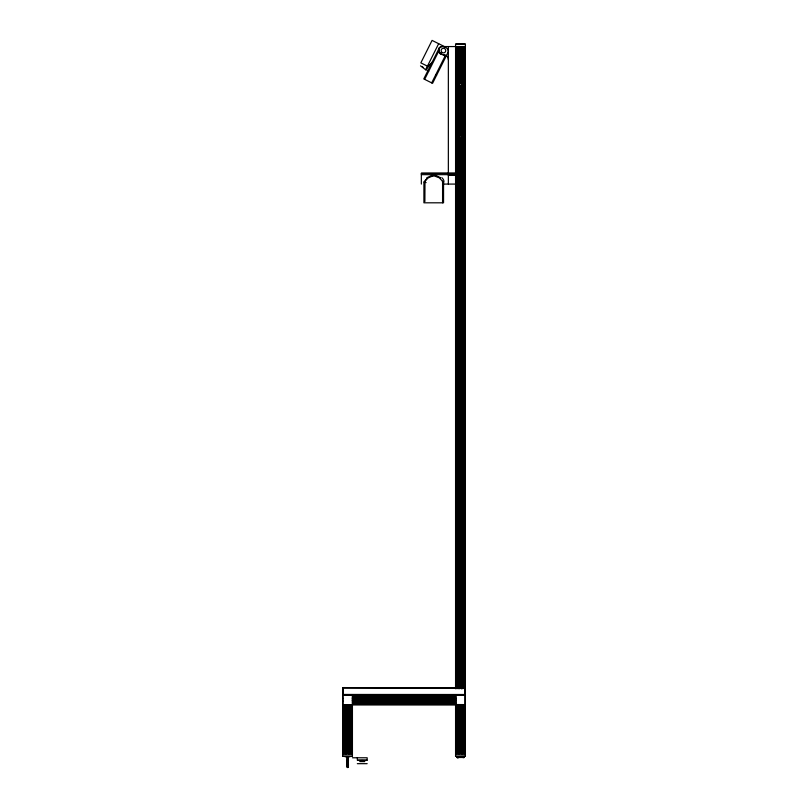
<?xml version="1.0" encoding="UTF-8"?>
<svg xmlns="http://www.w3.org/2000/svg" width="808" height="808" viewBox="0 0 808 808"><rect width="100%" height="100%" fill="white"/><g stroke="black" fill="none" stroke-linecap="round" stroke-linejoin="round"><path stroke-width="1.21" d="M342.602 694.466L343.046 687.588L465.347 688.032L465.347 694.506L342.642 694.456L343.097 694.951M343.097 694.92L343.097 687.618M464.853 694.92L464.863 687.618M343.036 704.505L343.036 695.133M455.752 698.96L455.702 695.042L465.267 695.042L465.267 704.596L455.823 704.546L455.752 698.96L352.278 698.89M424.887 201.586L424.988 181.406L427.907 178.023L432.28 176.154M442.562 182.154L442.41 181.194M351.884 711.03L352.278 704.727M465.014 708.505L465.246 704.727M465.398 46.561L443.461 46.561C437.259 45.834 437.239 55.287 443.441 54.59A4.909 4.909 0 0 1 448.349 59.509M424.654 79.366L438.845 50.975A3.606 3.606 0 0 1 438.996 48.44L438.794 50.752L440.168 53.126A5.888 5.888 0 0 0 441.643 54.166L446.036 56.368M426.574 69.518L425.634 69.751L438.663 43.693M439.017 48.45L423.776 78.921L432.563 83.315L448.056 52.338M431.684 82.881L445.158 55.924M426.291 70.074L427.604 67.65A34.623 34.623 0 0 1 428.27 66.569A28.886 28.886 0 0 1 429.058 65.397L432.098 62.277M465.236 44.117L455.843 44.076M352.157 756.328L348.379 756.298M465.206 756.207L460.176 756.278M346.541 760.954L348.49 760.49M346.541 764.883L348.49 764.418L347.804 764.206M346.541 765.863L348.49 765.408M426.786 177.77L432.674 175.053A6.595 4.919 0 0 1 434.785 175.063L440.683 177.77M366.984 760.237L363.115 760.237M464.277 757.48L456.722 757.49M346.551 765.913L348.48 766.337L346.571 766.913L348.49 767.368L347.612 767.59L347.511 756.793M463.954 757.52L463.024 757.641M347.511 757.773C345.016 758.55 350.591 757.924 347.056 759.177M364.792 761.57L359.712 761.57M361.388 760.237L357.611 760.257M361.944 760.207L362.56 760.207M459.621 756.298L455.843 756.328M455.722 173.225L421.342 173.225L421.342 184.083M421.342 173.356L455.722 173.336M421.342 174.659L455.722 174.649M448.349 175.134L455.722 175.134M443.481 184.083L455.722 184.083M342.642 688.073L465.317 688.073M342.602 694.951L465.347 694.951L342.602 694.91L342.602 756.298L352.429 756.298L352.429 694.91M352.429 695.385L455.571 695.385M352.429 695.728L455.571 695.739M352.429 696.082L455.571 696.082M352.429 697.001L455.571 697.001M352.429 697.355L455.571 697.344M352.429 697.698L455.571 697.698M352.429 698.253L455.571 698.253M352.429 698.657L455.571 698.657M342.602 698.89L342.754 698.253M352.429 699.011L455.571 699.011M352.429 699.364L455.571 699.364M352.429 700.273L455.571 700.273M352.429 700.627L455.571 700.627M342.602 700.738L342.754 701.384M352.278 700.738L455.722 700.738M352.429 701.384L455.571 701.384M352.429 701.93L455.571 701.93M352.429 702.283L455.571 702.293M352.429 702.637L455.571 702.637M352.429 703.546L455.571 703.546M352.429 703.899L455.571 703.899M352.429 704.253L455.571 704.253M342.602 753.844L352.429 753.844M455.571 753.844L465.398 753.844M345.087 756.793L349.945 756.793M346.551 757.773L348.48 757.773M352.429 757.773L367.165 757.773L367.165 760.237L357.338 760.237L357.338 757.773M346.571 763.671L348.46 763.671M357.338 763.671L367.165 763.671M346.986 765.388L348.036 765.388M457.015 757.52L458.449 757.651L457.53 757.621M347.824 756.278L342.824 756.258M457.944 757.641L457.469 757.601M347.804 759.298C349.985 759.631 345.258 759.803 347.056 760.156M347.804 760.278L348.49 760.459M347.804 761.257C350.066 761.611 345.349 761.732 347.056 762.116M347.804 762.247C350.005 762.59 345.44 762.702 347.056 763.106M347.804 763.227C350.026 763.55 345.4 763.712 347.056 764.085M348.49 765.378L346.551 764.934M445.259 46.985L432.078 40.4L420.847 62.862L428.27 66.569A27.724 27.724 0 0 1 429.321 65.034M427.816 70.841L428.695 71.276M435.724 74.79L436.603 75.235M423.008 67.185L422.412 66.832M420.503 65.852L425.634 69.751M442.319 180.982L439.239 177.79L434.714 176.083A6.312 4.434 -0.1 0 0 432.3 176.205M465.246 46.561L465.246 753.844M464.913 46.561L464.913 688.598M464.913 704.727L464.913 753.844M464.56 46.561L464.57 688.598M464.56 704.727L464.57 753.844M464.216 46.561L464.216 688.598M464.216 704.727L464.216 753.844M463.307 46.561L463.307 687.537M463.307 704.727L463.307 753.844M462.954 46.561L462.954 688.598M462.954 704.727L462.954 753.844M462.6 46.561L462.6 688.598M462.6 704.727L462.6 753.844M462.045 46.561L462.045 688.598M462.045 704.727L462.045 753.844M461.641 46.561L461.641 83.497A2 1.414 -90 0 0 461.297 83.81A2.01 1.424 90 0 0 460.944 83.497L460.944 46.561M461.641 85.961L461.641 135.734A2 1.414 -90 0 0 461.297 136.047A2.01 1.424 90 0 0 460.944 135.724L460.944 85.961A2.01 1.424 -90 0 0 461.297 85.638A2 1.414 90 0 0 461.641 85.961A2.535 1.798 90 0 1 461.338 86.113M460.944 688.598L460.944 138.198A2.01 1.424 -90 0 0 461.297 137.875A2 1.414 -90 0 0 461.641 138.188L461.641 688.598M461.641 704.727L461.641 753.844M461.408 46.561L461.408 688.598M461.408 704.586L461.408 753.844M461.297 46.561L461.297 83.82M461.297 85.638L461.297 136.047M461.297 137.875L461.297 688.608M461.297 704.727L461.297 753.844M460.944 704.727L460.944 753.844M460.025 46.561L460.025 83.497A2.01 1.424 90 0 0 459.671 83.81A2 1.414 90 0 0 459.348 83.517A2.535 1.798 -90 0 1 459.631 83.345M460.025 687.446L460.025 138.198A2.01 1.424 90 0 1 459.671 137.875A2 1.414 -90 0 1 459.348 138.178M460.025 704.727L460.025 753.844M459.671 46.561L459.671 83.82M459.671 85.638L459.671 136.047A2.01 1.424 90 0 1 460.025 135.724L460.025 85.961A2.01 1.424 90 0 1 459.671 85.638A2 1.414 -90 0 1 459.348 85.941A2.535 1.798 90 0 0 459.631 86.113M459.671 137.875L459.671 688.608M459.671 704.727L459.671 753.844M459.56 46.561L459.56 688.598M459.56 704.586L459.56 753.844M458.924 46.561L458.924 688.598M458.924 704.727L458.924 753.844M458.368 46.561L458.368 688.598M458.368 704.727L458.368 753.844M458.015 46.561L458.025 688.598M458.015 704.727L458.025 753.844M457.671 46.561L457.671 688.598M457.671 704.727L457.671 753.844M456.752 46.561L456.752 687.537M456.752 704.727L456.752 753.844M456.399 46.561L456.409 688.598M456.399 704.727L456.409 753.844M456.055 46.561L456.055 688.598M456.055 704.727L456.055 753.844M455.722 46.561L455.722 688.608M455.621 694.951L455.722 753.844M455.571 688.608L455.571 44.097L465.398 44.097L465.398 756.298L455.571 756.298L455.571 694.91M448.349 46.561L448.349 184.083M443.552 181.982L443.552 202.808L423.907 202.808L423.907 181.982M442.572 181.982L442.572 202.808M351.945 704.727L351.945 753.844M351.601 704.727L351.591 753.844M351.248 704.727L351.248 753.844M350.329 704.727L350.329 753.844M349.975 704.727L349.985 753.844M349.632 704.727L349.632 753.844M349.076 704.727L349.076 753.844M348.44 704.586L348.44 753.844M348.329 704.727L348.329 753.844M347.975 704.727L347.975 753.844M347.056 704.727L347.056 753.844M346.592 704.586L346.592 753.844M346.359 704.727L346.359 753.844M345.955 704.727L345.955 753.844M345.4 704.727L345.4 753.844M345.046 704.727L345.046 753.844M344.693 704.727L344.693 753.844M343.784 704.727L343.784 753.844M343.44 704.727L343.43 753.844M343.087 704.727L343.087 753.844M342.754 704.727L342.754 753.844M461.641 138.188A2.535 1.798 90 0 1 461.338 138.35M461.338 83.345A2.535 1.798 -90 0 1 461.641 83.497M459.671 136.047A2 1.414 90 0 0 459.348 135.744A2.535 1.798 -90 0 1 459.631 135.572M461.338 135.572A2.535 1.798 90 0 1 461.641 135.724M459.631 138.35A2.535 1.798 -90 0 1 459.348 138.208M441.663 54.116A5.323 5.323 0 0 1 438.805 50.995M438.764 48.258A4.595 4.595 0 0 1 445.077 47.238M445.168 47.248A4.646 4.646 0 0 1 448.268 52.369M426.129 182.598A9.716 2.747 -9.5 0 1 424.16 181.921M424.402 181.81A12.342 4.313 -26.8 0 1 427.796 177.8M441.936 177.73A12.342 5.212 18.9 0 1 443.703 182.234M442.703 181.941A9.716 3.424 25.4 0 1 443.087 182.941M465.347 704.677L342.653 704.677L465.398 704.727M442.148 52.49A2.313 2.313 0 0 0 445.743 50.732A2.313 2.313 0 0 0 442.42 48.5A2.313 2.313 0 0 0 442.148 52.49"/></g></svg>
